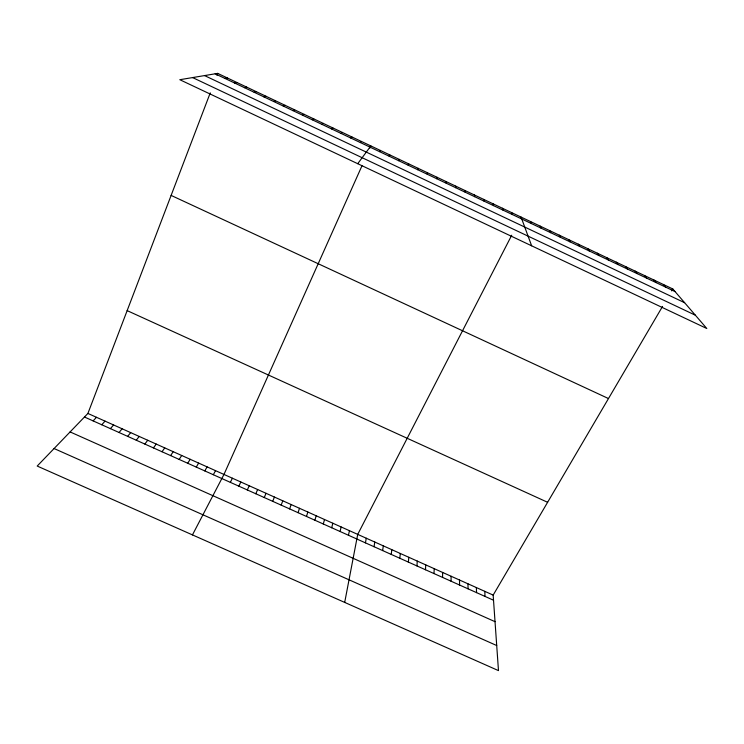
<?xml version="1.0" encoding="UTF-8"?>
<svg xmlns="http://www.w3.org/2000/svg" width="744" height="744" viewBox="0 0 744 744"><rect width="100%" height="100%" fill="white"/><g stroke="black" fill="none" stroke-linecap="round" stroke-linejoin="round"><path stroke-width="1.12" d="M451.069 581.222L451.087 576.237M442.55 577.4L442.652 572.452M434.022 573.587L434.198 568.667M446.242 183.238L446.326 181.675M425.484 569.755L425.735 564.873M416.938 565.933L417.272 561.078M408.382 562.101L408.791 557.284M399.816 558.26L400.3 553.48M436.756 178.737L436.933 177.23M391.242 554.419L391.809 549.667M382.649 550.579L383.3 545.854M374.055 546.728L374.781 542.041M365.453 542.869L366.262 538.219M427.251 174.236L427.53 172.775M344.695 602.417L357.724 534.387L511.723 235.216M348.471 535.261L349.429 530.677M340.092 531.514L341.133 526.957M331.703 527.756L332.819 523.227M417.737 169.734L418.109 168.311M323.305 523.999L324.505 519.498M314.898 520.233L316.172 515.769M306.491 516.457L307.839 512.03M298.065 512.69L299.488 508.291M408.205 165.224L408.679 163.847M289.63 508.915L291.137 504.544M281.186 505.13L282.776 500.796M662.532 306.426L493.16 595.098L498.48 670.614L37.2 466.051L87.904 413.45L210.254 92.87M216.95 75.339L217.694 73.386L672.79 288.951L706.8 328.504L179.816 79.71L217.694 73.386M272.741 501.344L274.406 497.048M264.278 497.559L266.017 493.291M255.806 493.765L257.629 489.524M398.672 160.704L399.24 159.374M361.993 165.763L223.972 474.44L192.454 534.908M369.926 148.028L370.856 145.936L357.724 163.699M247.324 489.961L249.231 485.758M238.843 486.158L240.823 481.991M230.342 482.354L232.407 478.215M389.121 156.184L389.791 154.901M213.323 474.728L215.537 470.664M204.795 470.915L207.092 466.879M671.646 290.895L672.79 288.951M196.258 467.093L198.639 463.084M187.721 463.261L190.176 459.29M379.561 151.655L380.333 150.418M179.165 459.429L181.703 455.495M170.599 455.598L173.222 451.692M162.034 451.757L164.731 447.888M153.45 447.916L156.231 444.075M144.857 444.066L147.721 440.262M136.264 440.216L139.202 436.449M127.652 436.356L130.674 432.627M119.031 432.497L122.137 428.795M360.394 142.578L361.37 141.444M110.4 428.637L113.59 424.964M101.77 424.768L105.034 421.132M93.121 420.89L96.469 417.291M350.796 138.031L351.875 136.942M341.189 133.483L342.37 132.441M331.564 128.926L332.847 127.931M321.938 124.36L323.315 123.411M312.285 119.793L313.773 118.891M302.631 115.227L304.222 114.371M292.959 110.642L294.652 109.833M283.278 106.057L285.073 105.304M273.587 101.472L275.485 100.756M263.878 96.869L265.878 96.209M254.16 92.275L256.271 91.651M244.432 87.662L246.645 87.095M234.695 83.049L237.001 82.528M224.939 78.427L227.357 77.962M54.08 448.539L496.713 645.532M70.094 431.92L495.03 621.677M87.904 413.45L493.16 595.098M84.463 417.012L493.523 600.231M127.15 310.62L547.612 502.293M171.12 195.412L608.48 398.552M204.554 75.581L684.62 302.706M192.584 77.571L695.37 315.205M215.174 73.805L675.068 291.592M663.397 284.496L665.573 287.1M653.985 280.042L656.069 282.599M644.574 275.578L646.555 278.089M635.144 271.114L637.031 273.578M625.695 266.64L627.49 269.058M616.246 262.158L617.939 264.538M606.779 257.675L608.378 260.009M597.302 253.193L598.799 255.48M587.816 248.691L589.211 250.933M578.311 244.199L579.613 246.394M568.797 239.689L569.997 241.837M559.274 235.178L560.381 237.28M549.732 230.659L550.746 232.714M540.191 226.139L541.093 228.148M530.63 221.61L531.439 223.572M521.06 217.071L531.644 245.808M511.751 212.672L512.365 214.542M502.442 208.255L502.953 210.087M493.114 203.837L493.532 205.623M483.777 199.42L484.093 201.159M474.43 194.993L474.653 196.686M465.074 190.557L465.195 192.203M484.763 591.331L485.051 596.437M476.355 587.565L476.569 592.643M467.948 583.798L468.078 588.839M455.7 186.121L455.728 187.721M459.522 580.022L459.578 585.026"/></g></svg>
